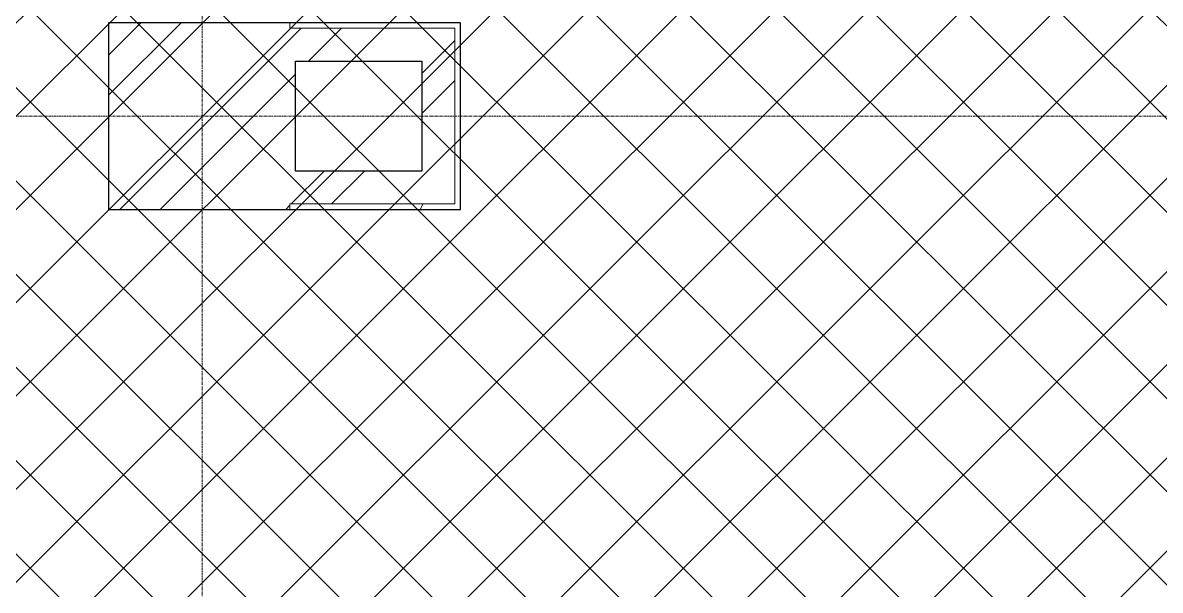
# Model space of a CAD drawing. Header units: inches. Extents: x -83664 to 20107, y -47222 to 19398.
# Drawn here: x -37787 to -32615, y -11923 to -9340 of the extents above; entities that cross this region are included whole.
import ezdxf

# ---------------------------------------------------------------- set-up
doc = ezdxf.new("R2010")
doc.units = ezdxf.units.IN
doc.header["$MEASUREMENT"] = 0
doc.linetypes.add('Grid Line', pattern=[22.225, 12.7, -3.175, 3.175, -3.175])
for name, color, linetype, lineweight in [('A-DETL-GENF', 7, 'Continuous', 9), ('A-WALL', 7, 'Continuous', 9), ('A-WALL-PATT', 7, 'Continuous', 25), ('S-GRID', 7, 'Continuous', 9)]:
    doc.layers.add(name, color=color, linetype=linetype, lineweight=lineweight)
pattern_1 = [(45, (0, 0), (-377.1708, 377.1708), []), (45, (0, 571.5), (-377.1708, 377.1708), [])]
pattern_2 = [(0, (0, 0), (1219.2, 304.8), [50.292, -864.108, 50.292, -864.108, -4876.8]), (0, (0, 0), (1219.2, 304.8), [-1828.8, 50.292, -1778.508, 50.292, -864.108, -2133.6]), (0, (0, 0), (1219.2, 304.8), [-4572, 50.292, -559.308, 50.292, -1473.708]), (120, (457.2, 152.4), (-873.56454, 903.4582), [50.292, -864.108, 50.292, -864.108, -4876.8]), (120, (457.2, 152.4), (-873.56454, 903.4582), [-1828.8, 50.292, -1778.508, 50.292, -864.108, -2133.6]), (120, (457.2, 152.4), (-873.56454, 903.4582), [-4572, 50.292, -559.308, 50.292, -1473.708]), (240, (609.6, 762), (-345.63546, -1208.2582), [50.292, -864.108, 50.292, -864.108, -4876.8]), (240, (609.6, 762), (-345.63546, -1208.2582), [-1828.8, 50.292, -1778.508, 50.292, -864.108, -2133.6]), (240, (609.6, 762), (-345.63546, -1208.2582), [-4572, 50.292, -559.308, 50.292, -1473.708])]

# ---------------------------------------------------------------- blocks, each defined once
blk = doc.blocks.new('SMBZ_Hospital Arch Model_2026_01_29_rvt-1-FIRST FLOOR AC CONDITIONING LAYOUT - PART A')
at = {"layer": 'A-WALL-PATT', "lineweight": 9, "true_color": 0xbbbbbb}
h = blk.add_hatch(dxfattribs=at)
h.set_pattern_fill('FP_12', color=9, style=0, pattern_type=2)
h.set_pattern_definition(pattern_1)
h.paths.add_polyline_path([(114059.4, 88182.7), (114884.4, 88182.7), (114884.4, 88357.7), (114909.4, 88357.7), (114909.4, 88857.7), (114884.4, 88857.7), (114884.4, 89032.7), (114059.4, 89032.7), (114059.4, 88979.4)])
h = blk.add_hatch(dxfattribs=at)
h.set_pattern_fill('FP_13', color=9, style=0, pattern_type=2)
h.set_pattern_definition(pattern_2)
h.paths.add_polyline_path([(115634.4, 89007.7), (115659.4, 89007.7), (115659.4, 89032.7), (114884.4, 89032.7), (114884.4, 89007.7), (115509.7, 89007.7)])
h = blk.add_hatch(dxfattribs=at)
h.set_pattern_fill('FP_12', color=9, style=0, pattern_type=2)
h.set_pattern_definition(pattern_1)
h.paths.add_polyline_path([(115634.4, 88857.7), (115634.4, 89007.7), (114884.4, 89007.7), (114884.4, 88857.7), (115509.7, 88857.7)])
h = blk.add_hatch(dxfattribs=at)
h.set_pattern_fill('FP_12', color=9, style=0, pattern_type=2)
h.set_pattern_definition(pattern_1)
h.paths.add_polyline_path([(115509.7, 88207.7), (115634.4, 88207.7), (115634.4, 88857.7), (115484.4, 88857.7), (115484.4, 88207.7)])
h = blk.add_hatch(dxfattribs=at)
h.set_pattern_fill('FP_12', color=9, style=0, pattern_type=2)
h.set_pattern_definition(pattern_1)
h.paths.add_polyline_path([(115484.4, 88207.7), (115484.4, 88357.7), (114884.4, 88357.7), (114884.4, 88207.7)])
h = blk.add_hatch(dxfattribs=at)
h.set_pattern_fill('FP_13', color=9, style=0, pattern_type=2)
h.set_pattern_definition(pattern_2)
h.paths.add_polyline_path([(115634.4, 88182.7), (115634.4, 88207.7), (114884.4, 88207.7), (114884.4, 88182.7), (115509.7, 88182.7)])
at = {"layer": 'A-WALL', "color": 9, "lineweight": 25, "true_color": 0xbbbbbb}
for p, q in [((114884.4, 89032.7), (114059.4, 89032.7)), ((114059.4, 89032.7), (114059.4, 88182.7)), ((115659.4, 89032.7), (114884.4, 89032.7)), ((115659.4, 89007.7), (115659.4, 89032.7)), ((115659.4, 88857.7), (115659.4, 89007.7)), ((114909.4, 88357.7), (114909.4, 88857.7)), ((114909.4, 88857.7), (115484.4, 88857.7)), ((115484.4, 88857.7), (115484.4, 88357.7)), ((115659.4, 88182.7), (115659.4, 88857.7)), ((115484.4, 88357.7), (114909.4, 88357.7)), ((114059.4, 88182.7), (114884.4, 88182.7)), ((114884.4, 88182.7), (115484.4, 88182.7)), ((115484.4, 88182.7), (115634.4, 88182.7)), ((115634.4, 88182.7), (115659.4, 88182.7))]:
    blk.add_line(p, q, dxfattribs=at)
at = {"layer": 'A-WALL', "color": 9, "true_color": 0xbbbbbb}
for p, q in [((114059.4, 88182.7), (114059.4, 89032.7)), ((114059.4, 89032.7), (114884.4, 89032.7)), ((114884.4, 89007.7), (114884.4, 89032.7)), ((114884.4, 89032.7), (114884.4, 89007.7)), ((115659.4, 89032.7), (114884.4, 89032.7)), ((115659.4, 89032.7), (115659.4, 88857.7)), ((114884.4, 89007.7), (115634.4, 89007.7)), ((115634.4, 89007.7), (115634.4, 88857.7)), ((114909.4, 88857.7), (114909.4, 88357.7)), ((114909.4, 88857.7), (115484.4, 88857.7)), ((115484.4, 88857.7), (115484.4, 88357.7)), ((115634.4, 88857.7), (115634.4, 88207.7)), ((115659.4, 88182.7), (115659.4, 88857.7)), ((115484.4, 88357.7), (114909.4, 88357.7)), ((114884.4, 88182.7), (114059.4, 88182.7)), ((114884.4, 88182.7), (114884.4, 88207.7)), ((115484.4, 88207.7), (114884.4, 88207.7)), ((114884.4, 88182.7), (115484.4, 88182.7)), ((115634.4, 88207.7), (115484.4, 88207.7)), ((115659.4, 88182.7), (115484.4, 88182.7))]:
    blk.add_line(p, q, dxfattribs=at)

msp = doc.modelspace()

# ---------------------------------------------------------------- hatches: boundary and pattern name
at = {"layer": 'A-DETL-GENF', "true_color": 0xff0000}
h = msp.add_hatch(dxfattribs=at)
h.set_pattern_fill('FP_59', color=1, style=0, pattern_type=2)
h.set_pattern_definition([(45, (-151456.65, -98372.2), (-212.13203, 212.13203), []), (135, (-151456.65, -98372.2), (-212.13203, -212.13203), [])])
h.paths.add_polyline_path([(-62993, -37189.5), (-27297.3, -37189.5), (-27297.3, -98.4), (-62993, -98.4), (-62993, -33333)])

# ---------------------------------------------------------------- linework, layer by layer
at = {"layer": 'S-GRID', "color": 254, "linetype": 'Grid Line', "true_color": 0xdcdcdc}
for p, q in [((-36972.3, -44103.7), (-36972.3, 15149.1)), ((20106.7, -9764.5), (-81517, -9764.5))]:
    msp.add_line(p, q, dxfattribs=at)

# ---------------------------------------------------------------- block references
at = {"lineweight": 5}
msp.add_blockref('SMBZ_Hospital Arch Model_2026_01_29_rvt-1-FIRST FLOOR AC CONDITIONING LAYOUT - PART A', (-151456.7, -98372.2), dxfattribs=at)

doc.saveas('drawing.dxf')
